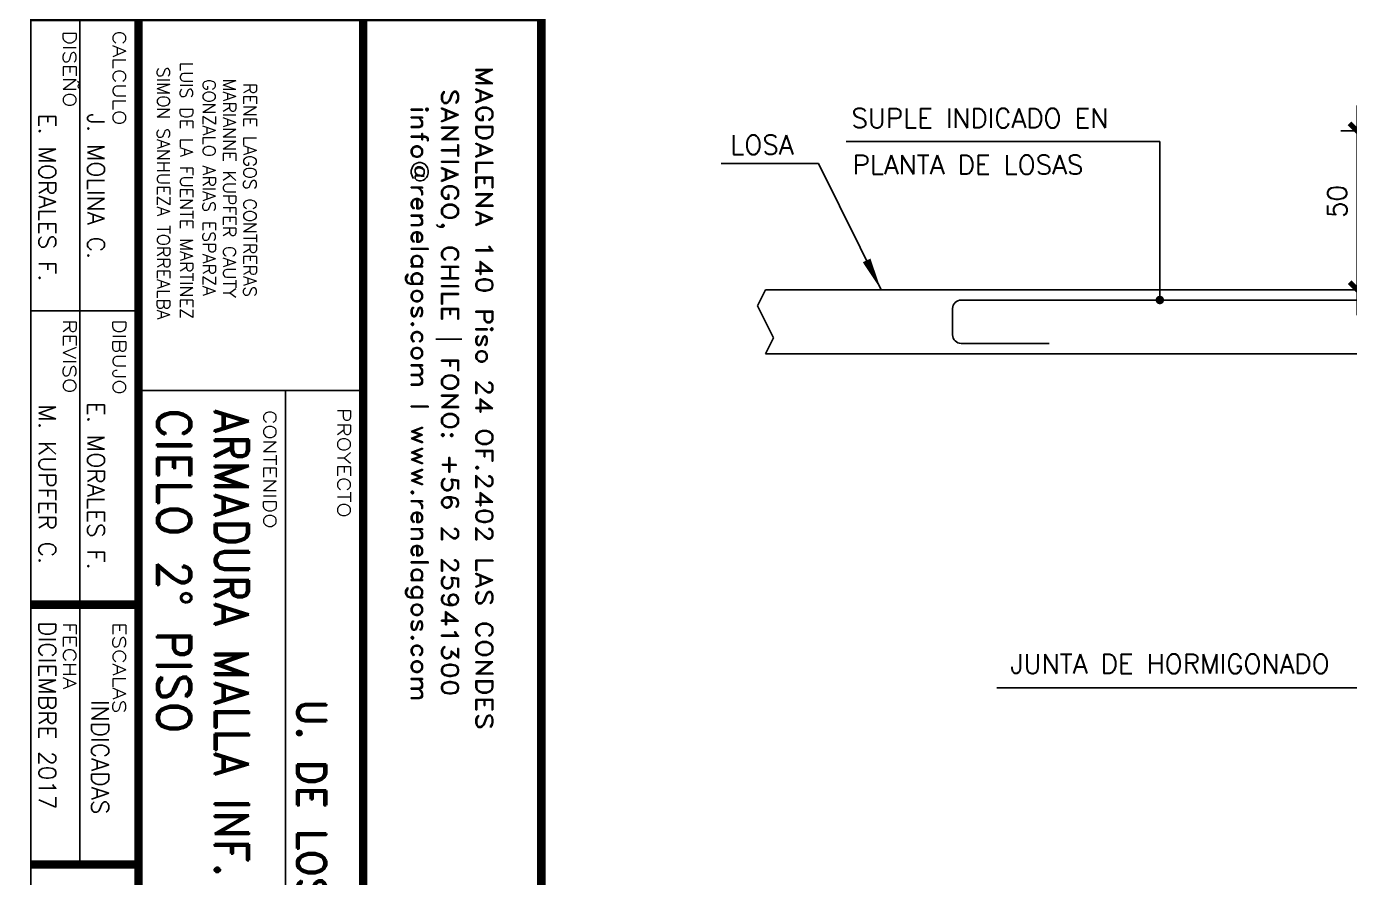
# Model space of a CAD drawing. Extents: x -4 to 6083, y -4 to 8618.
# Drawn here: x -4 to 1162, y 439 to 1188 of the extents above; entities that cross this region are included whole.
import ezdxf
from ezdxf.enums import TextEntityAlignment as Align

# ---------------------------------------------------------------- set-up
doc = ezdxf.new("R2010")
doc.units = 0
doc.header["$LTSCALE"] = 45
doc.header["$MEASUREMENT"] = 0
doc.layers.get('0').update_dxf_attribs({"linetype": 'CONTINUOUS'})
for name, color, linetype in [('fe', 7, 'CONTINUOUS'), ('FORMATO', 7, 'CONTINUOUS'), ('RLA-CORTES', 5, 'CONTINUOUS'), ('RLA-FORMATO', 7, 'CONTINUOUS')]:
    doc.layers.add(name, color=color, linetype=linetype)
doc.styles.add('ARM1', font='SIMPLEX', dxfattribs={"oblique": 15, "height": 10})
doc.styles.add('DIREC', font='ROMAND', dxfattribs={"width": 1.2})
doc.styles.add('INGCIV', font='ROMAND', dxfattribs={"width": 1.2})
doc.styles.add('ROMAND', font='romand', dxfattribs={"height": 31.5})
doc.styles.add('ROMANS', font='ROMANS.shx', dxfattribs={"height": 16.875})
doc.dimstyles.new('ING50', dxfattribs={"dimscale": 50, "dimtxt": 0.27, "dimasz": 0.3, "dimexe": 0.3, "dimexo": 1, "dimgap": 0.1, "dimtad": 1, "dimdec": 1, "dimzin": 12, "dimdsep": 46, "dimtxsty": 'ROMANS', "dimblk1": 'TICK1', "dimblk2": 'TICK1', "dimsah": 1, "dimcen": 0.09, "dimse1": 1, "dimse2": 1, "dimclrd": 2, "dimclre": 1, "dimclrt": 3, "dimadec": 0, "dimazin": 0, "dimtfac": 1, "dimtdec": 1, "dimtix": 1, "dimtmove": 2, "dimatfit": 3, "dimldrblk": 'TICK1', "dimfxl": 1, "dimtolj": 1, "dimtzin": 12, "dimarcsym": 0})

# ---------------------------------------------------------------- blocks, each defined once
blk = doc.blocks.new('viñeta-rl')
at = {"layer": 'RLA-FORMATO', "color": 2, "linetype": 'Continuous'}
for p, q in [((-578.33, 195.27), (-578.33, 63.31)), ((-578.33, 149.76), (0, 149.76)), ((-625, 0), (-625, 63.31)), ((-797.49, 28.79), (-300, 28.79))]:
    blk.add_line(p, q, dxfattribs=at)
at = {"layer": 'RLA-FORMATO', "color": 5, "const_width": 5}
for points in [[(0, 300), (-797.49, 300), (-797.49, 0)], [(0, 195.27), (-797.49, 195.27)], [(0, 63.31), (-797.49, 63.31)], [(-452.5, 0), (-452.5, 63.31)], [(-300, 0), (-300, 63.31)]]:
    blk.add_lwpolyline(points, dxfattribs=at)
at = {"layer": 'RLA-FORMATO', "color": 3, "style": 'INGCIV', "width": 1.2}
for s, p in [('MAGDALENA 140 Piso 24 OF.2402 LAS CONDES ', (-768.78, 261.55)), ('SANTIAGO, CHILE | FONO: +56 2 25941300', (-755.51, 241.36)), ('info@renelagos.com l www.renelagos.com   ', (-745.53, 223.52))]:
    blk.add_text(s, height=9.9999, dxfattribs=at).set_placement(p)
at = {"layer": 'RLA-FORMATO', "color": 3, "linetype": 'Continuous', "style": 'DIREC', "width": 1.25}
for s, p in [('PROYECTO', (-567.96, 180.27)), ('CONTENIDO', (-566.83, 136.76)), ('CALCULO', (-789.53, 48.31)), ('DIBUJO', (-620.03, 48.31)), ('ESCALAS', (-442.03, 48.31)), ('DISEÑO', (-789.53, 19.13)), ('REVISO', (-620.03, 19.13)), ('FECHA', (-442.03, 19.13))]:
    blk.add_text(s, height=7.5, dxfattribs=at).set_placement(p)
at = {"layer": 'RLA-FORMATO', "color": 3, "linetype": 'Continuous', "style": 'DIREC'}
for s, p in [('RENE LAGOS CONTRERAS', (-758.81, 125.05)), ('MARIANNE KUPFER CAUTY', (-761.43, 113.05)), ('GONZALO ARIAS ESPARZA', (-761.07, 101.05)), ('LUIS DE LA FUENTE MARTINEZ', (-771.21, 87.75)), ('SIMON SANHUEZA TORREALBA', (-768.25, 74.23))]:
    blk.add_text(s, height=7.4999, dxfattribs=at).set_placement(p)
at = {"layer": 'RLA-FORMATO', "color": 4, "style": 'ROMAND'}
for tag, p in [('DESAR', (-1255.78, 233.26)), ('PRELIM', (-1123.11, 233.26)), ('PROP', (-989.64, 233.26)), ('CONST', (-823.74, 233.26))]:
    blk.add_attdef(tag, p, '', height=16, dxfattribs=at)
at = {"layer": 'RLA-FORMATO', "color": 2, "style": 'ROMANS'}
for tag, p, height in [('REVNO1', (-1394.08, 180.65), 10), ('DETNO1', (-1358.4, 180.65), 10), ('FECHA1', (-880.48, 180.65), 10), ('REVNO2', (-1394.08, 155.65), 10), ('DETNO2', (-1358.4, 155.65), 10), ('FECHA2', (-880.48, 155.65), 10), ('REVNO3', (-1394.08, 130.65), 10), ('DETNO3', (-1358.4, 130.65), 10), ('FECHA3', (-880.48, 130.65), 10), ('REVNO4', (-1394.08, 105.65), 10), ('DETNO4', (-1358.4, 105.65), 10), ('FECHA4', (-880.48, 105.65), 10), ('REVNO5', (-1394.08, 80.65), 11.25), ('DETNO5', (-1358.4, 80.65), 10), ('FECHA5', (-880.48, 80.65), 10), ('REVNO6', (-1392.27, 55.65), 10), ('DETNO6', (-1356.59, 55.65), 10), ('FECHA6', (-878.68, 55.65), 10), ('REVNO7', (-1394.08, 30.65), 10), ('DETNO7', (-1358.4, 30.65), 10), ('FECHA7', (-880.48, 30.65), 10), ('INGENIERO', (-741.07, 33.4), 10), ('DIBUJANTE', (-571.62, 33.4), 10), ('REVNO8', (-1394.08, 8.6), 10), ('DETNO8', (-1358.4, 8.6), 10), ('FECHA8', (-880.48, 8.6), 10), ('PROYECTISTA', (-740.89, 4.81), 10), ('INGENIERO', (-568.57, 4.61), 10)]:
    blk.add_attdef(tag, p, '', height=height, dxfattribs=at)
for tag, p in [('PERSNO1', (-946.61, 180.65)), ('PERSNO2', (-946.61, 155.65)), ('PERSNO3', (-946.61, 130.65)), ('PERSNO4', (-946.61, 105.65)), ('PERSNO5', (-946.61, 80.65)), ('PERSNO6', (-946.61, 55.65)), ('PERSNO7', (-946.61, 30.65)), ('PERSNO8', (-946.61, 8.6))]:
    blk.add_attdef(tag, text='', height=10, dxfattribs=at).set_placement(p, align=Align.CENTER)
at = {"layer": 'RLA-FORMATO', "color": 5, "style": 'ROMAND'}
blk.add_attdef('PROYECTO', text='', height=16.9, dxfattribs=at).set_placement((-289.17, 165.03), align=Align.MIDDLE)
for tag, p in [('TITULO1', (-567.96, 108.18)), ('TITULO2', (-567.96, 74.23))]:
    blk.add_attdef(tag, p, '', height=20, dxfattribs=at)
at = {"layer": 'RLA-FORMATO', "color": 2, "style": 'ROMANS'}
for tag, p in [('NOMARCH', (-1424.04, 5.53)), ('FECHA', (-1406.95, 5.53))]:
    blk.add_attdef(tag, p, '', height=11.25, rotation=90, dxfattribs=at)
at = {"layer": 'RLA-FORMATO', "color": 5, "style": 'ROMAND', "width": 0.967839}
blk.add_attdef('NUMERO', text='', height=24, dxfattribs=at).set_placement((-290.27, 13.33), (-62.41, 13.33), align=Align.FIT)
at = {"layer": 'RLA-FORMATO', "color": 5, "style": 'ROMAND', "flags": 12}
blk.add_attdef('REVISION', text='', height=24, dxfattribs=at).set_placement((-24.5, 25.33), align=Align.MIDDLE)
blk = doc.blocks.new('TICK1')
at = {"color": 2}
for points in [[(0, 0), (-1, 0)], [(0, 0), (1, 0)]]:
    blk.add_lwpolyline(points, dxfattribs=at)
at = {"color": 2, "const_width": 0.2}
blk.add_lwpolyline([(-0.3, -0.3), (0.3, 0.3)], dxfattribs=at)
blk = doc.blocks.new('*D10')
at = {"layer": 'RLA-CORTES', "color": 2, "lineweight": -2, "transparency": 16777216}
blk.add_line((3581.22, 1252.32), (3581.22, 1315.56), dxfattribs=at)
at = {"layer": 'RLA-CORTES', "color": 2, "lineweight": -2, "transparency": 16777216, "xscale": 15, "yscale": 15, "zscale": 15}
for p, rotation in [((3581.22, 1330.56), 90), ((3581.22, 1237.32), 270)]:
    blk.add_blockref('TICK1', p, dxfattribs=dict(at, rotation=rotation))
at = {"layer": 'RLA-CORTES', "color": 3, "transparency": 16777216, "insert": (3569.42, 1289.17), "char_height": 11.25, "attachment_point": 5, "rotation": 90, "style": 'ROMANS'}
blk.add_mtext('\\A1;50', dxfattribs=at)
blk = doc.blocks.new('det-3')
at = {"layer": 'RLA-CORTES', "color": 1}
for p, q in [((-307.29, 272.51), (-357.61, 272.51)), ((-648.15, 266.39), (-463.87, 266.39)), ((-463.87, 173.27), (-463.87, 266.39)), ((-721.61, 253.47), (-664.39, 253.47)), ((-664.39, 253.47), (-627.65, 179.27)), ((-323.35, -54.43), (-559.62, -54.43))]:
    blk.add_line(p, q, dxfattribs=at)
at = {"layer": 'RLA-CORTES', "color": 2}
for p, q in [((-695.5, 179.27), (-700.19, 169.9)), ((-580.61, 173.27), (-219.99, 173.27)), ((-700.19, 169.9), (-690.82, 151.15)), ((-585.61, 168.27), (-585.61, 152.77)), ((-690.82, 151.15), (-695.5, 141.77)), ((-580.61, 147.77), (-528.95, 147.77))]:
    blk.add_line(p, q, dxfattribs=at)
at = {"layer": 'RLA-CORTES'}
for p, q in [((-695.5, 179.27), (-285.61, 179.27)), ((-695.5, 141.77), (-285.61, 141.77))]:
    blk.add_line(p, q, dxfattribs=at)
at = {"layer": 'RLA-CORTES', "color": 2}
blk.add_lwpolyline([(-627.65, 179.27, 0, 5, 0), (-636.11, 196.52, 5, 5, 0)], format="xyseb", dxfattribs=at)
at = {"layer": 'RLA-CORTES', "color": 3, "const_width": 2.5}
blk.add_lwpolyline([(-465.12, 173.27, 1), (-462.62, 173.27, 1)], format="xyb", close=True, dxfattribs=at)
at = {"layer": 'RLA-CORTES', "color": 2}
for centre, start, end in [((-580.61, 168.27), 90, 180), ((-580.61, 152.77), 180, 270)]:
    blk.add_arc(centre, 5, start, end, dxfattribs=at)
at = {"layer": 'RLA-CORTES', "color": 9, "style": 'ARM1'}
for s, p in [('SUPLE INDICADO EN', (-645.05, 274.4)), ('LOSA', (-716.17, 258.8)), ('PLANTA DE LOSAS', (-644.32, 247.09)), ('JUNTA DE HORMIGONADO', (-551.66, -45.92))]:
    blk.add_text(s, height=11.25, dxfattribs=at).set_placement(p)
at = {"layer": 'RLA-CORTES', "color": 2}
dim = blk.add_linear_dim(base=(-347.91, 272.51), p1=(-358.92, 179.27), p2=(-358.92, 272.51), angle=90, text='50', dimstyle='ING50', dxfattribs=at)
dim.commit()
dim.dimension.update_dxf_attribs({"geometry": '*D10', "text_midpoint": (-359.71, 231.13), "dimtype": 160, "insert": (-3929.13, -1058.04)})

msp = doc.modelspace()

# ---------------------------------------------------------------- linework, layer by layer
at = {"layer": 'RLA-FORMATO', "color": 6, "linetype": 'Continuous'}
for p, q in [((0, 8617.5), (0, 0)), ((0, 0), (0, 7890))]:
    msp.add_line(p, q, dxfattribs=at)

# ---------------------------------------------------------------- block references
at = {"layer": 'fe', "xscale": 1.5, "yscale": 1.5, "zscale": 1.5}
msp.add_blockref('det-3', (1690.75, 687.2), dxfattribs=at)
at = {"layer": 'RLA-FORMATO'}
ref = msp.add_blockref('viñeta-rl', (0, 0), dxfattribs=dict(at, xscale=1.5, yscale=1.5, zscale=1.5, rotation=270))
ref.add_attrib('INGENIERO', 'J. MOLINA C.', (50.1, 1111.6), dxfattribs={"layer": 'FORMATO', "color": 2, "height": 15, "rotation": 270, "style": 'ROMANS'})
ref.add_attrib('PROYECTISTA', 'E. MORALES F.', (7.22, 1111.33), dxfattribs={"layer": 'FORMATO', "color": 2, "height": 15, "rotation": 270, "style": 'ROMANS'})
ref.add_attrib('DIBUJANTE', 'E. MORALES F.', (50.1, 857.42), dxfattribs={"layer": 'FORMATO', "color": 2, "height": 15, "rotation": 270, "style": 'ROMANS'})
ref.add_attrib('TITULO1', 'ARMADURA MALLA INF. Y SUP. LOSA', (162.27, 851.94), dxfattribs={"layer": 'FORMATO', "color": 5, "height": 30, "rotation": 270, "style": 'ROMAND', "width": 0.9})
ref.add_attrib('TITULO2', 'CIELO 2° PISO', (111.34, 851.94), dxfattribs={"layer": 'FORMATO', "color": 5, "height": 30, "rotation": 270, "style": 'ROMAND'})
ref.add_attrib('PROYECTO', 'U. DE LOS ANDES ', dxfattribs={"layer": 'FORMATO', "color": 5, "height": 25.35, "rotation": 270, "style": 'ROMAND'}).set_placement((247.55, 433.75), align=Align.MIDDLE)

# ---------------------------------------------------------------- texts
at = {"layer": 'RLA-FORMATO', "color": 2, "linetype": 'Continuous', "style": 'ROMANS'}
for s, p in [('M. KUPFER C.', (7.21, 855.19)), ('DICIEMBRE 2017', (7.21, 664.29)), ('INDICADAS', (53.69, 595.04))]:
    msp.add_text(s, height=15, rotation=270, dxfattribs=at).set_placement(p)

doc.saveas('drawing.dxf')
